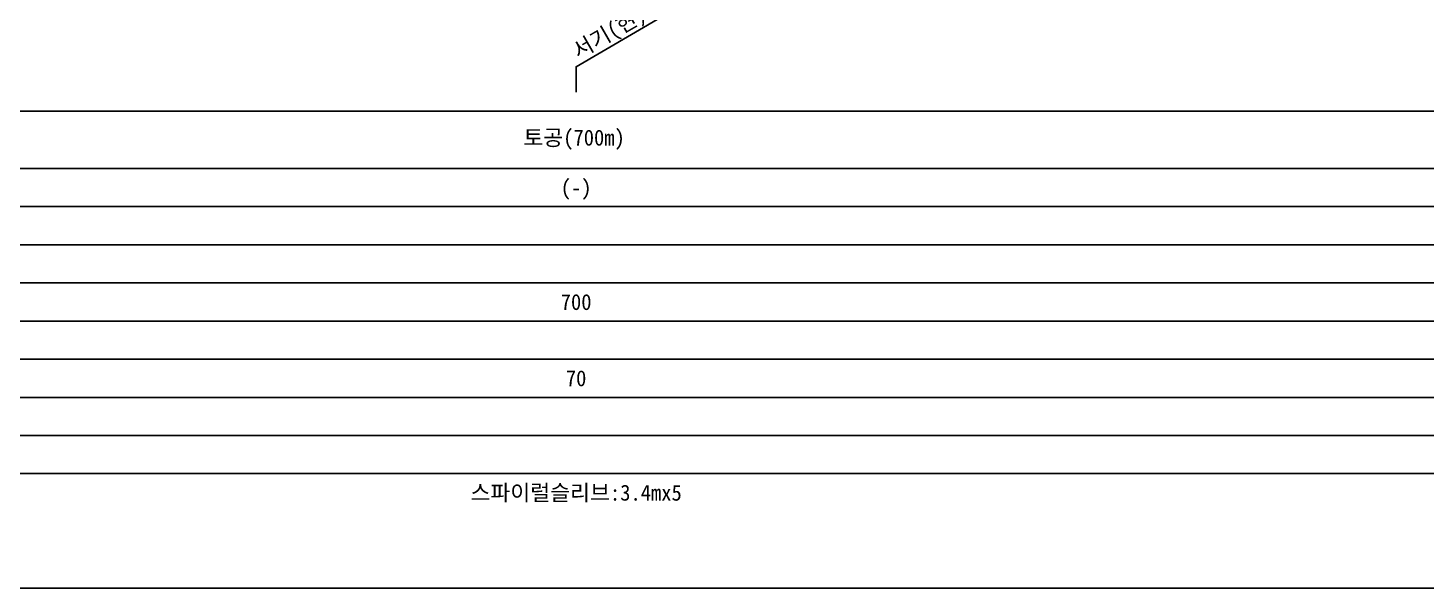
# Model space of a CAD drawing. Header units: millimetres. Extents: x 14054 to 14850, y 1103 to 1809.
# Drawn here: x 14407.4 to 14627.5, y 1286.9 to 1375 of the extents above; entities that cross this region are included whole.
import ezdxf
from ezdxf.enums import TextEntityAlignment as Align
from ezdxf.xclip import XClip

# ---------------------------------------------------------------- set-up
doc = ezdxf.new("R2010")
doc.units = ezdxf.units.MM
doc.header["$LTSCALE"] = 10
doc.header["$MEASUREMENT"] = 0
doc.header["$XCLIPFRAME"] = 2
for name, color, linetype in [('TT-TABL-LIN1', 4, 'Continuous'), ('TT-TABL-LIN2', 1, 'Continuous'), ('TT-TABL-TEX2', 3, 'Continuous'), ('TZ-BASE', 253, 'Continuous'), ('TZ-LEAL', 1, 'Continuous'), ('TZ-LEAT', 3, 'Continuous')]:
    doc.layers.add(name, color=color, linetype=linetype)
doc.styles.get("Standard").update_dxf_attribs({"font": 'GulimChe.ttf'})
doc.styles.add('굴림체', font='GulimChe.ttf')

# ---------------------------------------------------------------- blocks, each defined once
blk = doc.blocks.new('JD-SSG3')
at = {"layer": 'TZ-BASE'}
for p, q in [((308.25, -102.7, 129), (294.57, -54.45, 129)), ((439.63, -55.71, 142), (469.49, -105.05, 142)), ((442.28, -57.29, 141), (470.2, -103.81, 141)), ((444.71, -58.39, 140), (470.36, -101.7, 140)), ((406.27, -63.51, 159), (429.5, -96.51, 159)), ((431.34, -62.09, 148), (464.72, -112.59, 148)), ((408.81, -70.25, 160), (437.32, -111.17, 160)), ((323.69, -110.38, 136), (310.28, -72.09, 136)), ((406.29, -74.08, 161), (435.7, -113.38, 161)), ((432.13, -73.65, 151), (463.83, -118.67, 151)), ((434.92, -74.42, 150), (466.13, -119.67, 150)), ((437.06, -74.23, 149), (463.86, -113.87, 149)), ((320.97, -114.8, 134), (307.81, -74.88, 134))]:
    blk.add_line(p, q, dxfattribs=at)
blk = doc.blocks.new('JD-경부고속하선표_190503')
at = {"layer": 'TT-TABL-LIN1'}
blk.add_lwpolyline([(2, 114), (785.58, 114), (785.58, 39), (2, 39)], close=True, dxfattribs=at)
at = {"layer": 'TT-TABL-LIN2'}
for points in [[(785.58, 105), (9.33, 105)], [(785.58, 99), (9.33, 99)], [(785.58, 93), (9.33, 93)], [(785.58, 87), (9.33, 87)], [(785.58, 81), (38.33, 81)], [(785.58, 75), (9.33, 75)], [(785.58, 69), (9.33, 69)], [(785.58, 63), (9.33, 63)], [(785.58, 57), (9.33, 57)]]:
    blk.add_lwpolyline(points, dxfattribs=at)

msp = doc.modelspace()

# ---------------------------------------------------------------- linework, layer by layer
at = {"layer": 'TZ-LEAL'}
msp.add_lwpolyline([(14521.07, 1384.9), (14493.68, 1368.87), (14493.68, 1364.87)], dxfattribs=at)

# ---------------------------------------------------------------- block references
at = {"layer": 'TT-TABL-LIN2'}
msp.add_blockref('JD-경부고속하선표_190503', (14058.11, 1247.87), dxfattribs=at)
at = {"layer": 'TZ-BASE'}
ref = msp.add_blockref('JD-SSG3', (14141.36, 1466.39), dxfattribs=at)
XClip(ref).set_block_clipping_path([(-0.0000000005, -74.9999998167), (699.9994600031, 75.0000001883)])

# ---------------------------------------------------------------- texts
at = {"layer": 'TT-TABL-TEX2', "style": '굴림체'}
msp.add_text('토공(700m)', height=2.5, dxfattribs=at).set_placement((14493.36, 1357.54), align=Align.MIDDLE)
at = {"layer": 'TT-TABL-TEX2'}
for s, p in [('(-)', (14493.68, 1349.87)), ('700', (14493.68, 1331.87)), ('70', (14493.68, 1319.87)), ('스파이럴슬리브:3.4mx5', (14493.68, 1301.87))]:
    msp.add_text(s, height=2.5, dxfattribs=at).set_placement(p, align=Align.MIDDLE_CENTER)
at = {"layer": 'TZ-LEAT', "style": '굴림체'}
msp.add_text('서기(현)296km750.00', height=2.5, rotation=30, dxfattribs=at).set_placement((14507.18, 1377.66), align=Align.CENTER)

doc.saveas('drawing.dxf')
